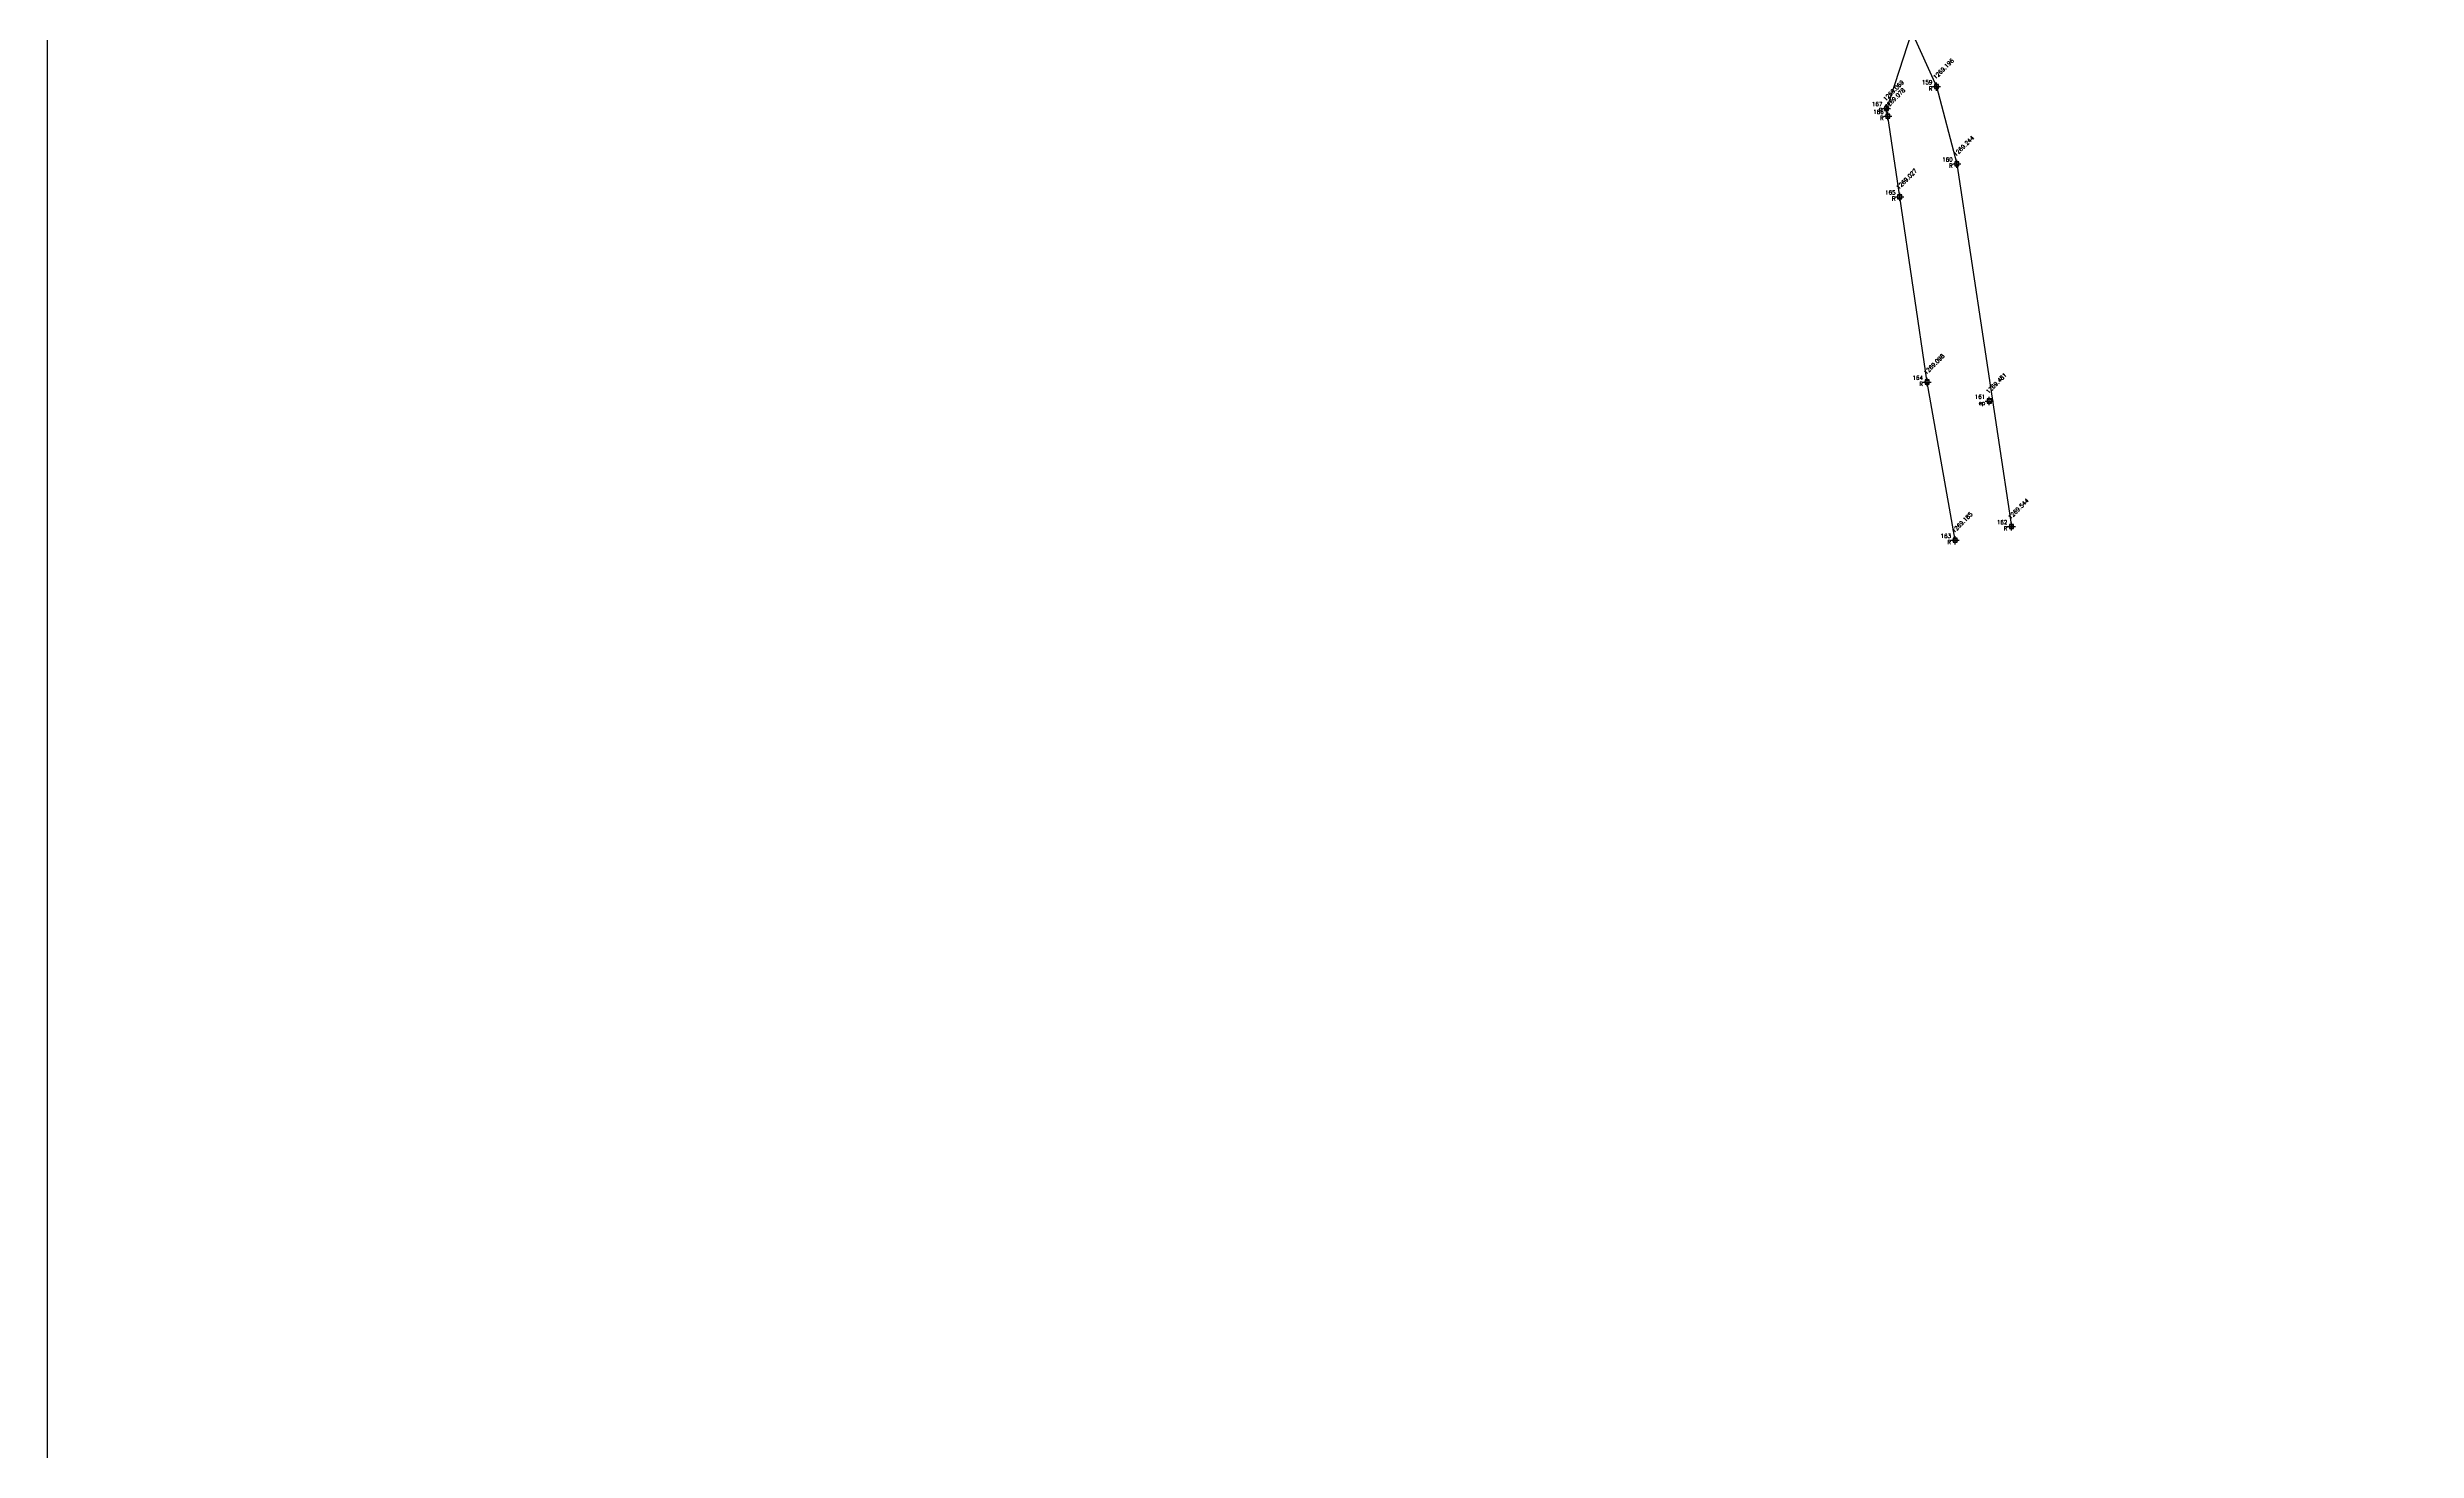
# Model space of a CAD drawing. Header units: metres. Extents: x 345912 to 349030, y 3061206 to 3061792.
# Drawn here: x 347288 to 347432.5, y 3061540.1 to 3061625.7 of the extents above; entities that cross this region are included whole.
import ezdxf
from ezdxf.enums import TextEntityAlignment as Align

# ---------------------------------------------------------------- set-up
doc = ezdxf.new("R2010")
doc.units = ezdxf.units.M
doc.header["$MEASUREMENT"] = 0
doc.header["$PDMODE"] = 98
doc.header["$PDSIZE"] = 0.25
for name, color, linetype in [('ep', 7, 'Continuous'), ('Features', 5, 'Continuous'), ('Points', 7, 'Continuous'), ('Points-ELV', 6, 'Continuous'), ('Points-NUM', 4, 'Continuous'), ('Points-TXT', 3, 'Continuous'), ('R', 1, 'Continuous')]:
    doc.layers.add(name, color=color, linetype=linetype)
doc.styles.add('romans', font='romans.shx')
picture_1 = doc.add_image_def('image1.jpg', size_in_pixel=(3507, 4960))

# ---------------------------------------------------------------- blocks, each defined once
blk = doc.blocks.new('POINTS')
at = {"layer": 'Points'}
blk.add_line((0, 0), (0, 0), dxfattribs=at)
blk.add_point((0, 0), dxfattribs=at)
at = {"layer": 'Points-ELV', "style": 'romans'}
blk.add_attdef('ELEV', text='', height=1, rotation=45, dxfattribs=at).set_placement((0, 0), align=Align.BOTTOM_LEFT)
at = {"layer": 'Points-NUM', "style": 'romans'}
blk.add_attdef('PTNUM', text='', height=1, dxfattribs=at).set_placement((0, 0), align=Align.BOTTOM_RIGHT)
at = {"layer": 'Points-TXT', "style": 'romans'}
blk.add_attdef('DESC', text='', height=1, dxfattribs=at).set_placement((0, 0), align=Align.BOTTOM_RIGHT)
blk = doc.blocks.new('dh')
at = {"layer": 'R', "elevation": 1269.078}
blk.add_lwpolyline([(346509.12007, 3061275.22293), (346510.654, 3061279.921), (346512.152, 3061276.593), (346513.389, 3061271.881), (346516.723, 3061249.757)], dxfattribs=at)
at = {"layer": 'R'}
blk.add_lwpolyline([(346513.289, 3061248.921), (346511.578, 3061258.573), (346509.905, 3061269.87), (346509.179, 3061274.789), (346509.102, 3061275.264)], dxfattribs=at)
at = {"layer": 'ep', "linetype": 'Continuous'}
ref = blk.add_blockref('POINTS', (346515.374, 3061257.413, 1269.481), dxfattribs=at)
ref.add_attrib('PTNUM', '161', dxfattribs={"layer": 'Points-NUM', "height": 0.25, "style": 'romans'}).set_placement((346515.124, 3061257.4755, 1269.481), align=Align.BOTTOM_RIGHT)
ref.add_attrib('DESC', 'ep', dxfattribs={"layer": 'Points-TXT', "height": 0.25, "style": 'romans'}).set_placement((346515.124, 3061257.1005, 1269.481), align=Align.BOTTOM_RIGHT)
ref.add_attrib('ELEV', '1269.481', dxfattribs={"layer": 'Points-ELV', "height": 0.25, "rotation": 45, "style": 'romans'}).set_placement((346515.374, 3061257.788, 1269.481), align=Align.BOTTOM_LEFT)
at = {"layer": 'R', "linetype": 'Continuous'}
ref = blk.add_blockref('POINTS', (346509.102, 3061275.264, 1269.069), dxfattribs=at)
ref.add_attrib('PTNUM', '167', dxfattribs={"layer": 'Points-NUM', "height": 0.25, "style": 'romans'}).set_placement((346508.852, 3061275.3265, 1269.069), align=Align.BOTTOM_RIGHT)
ref.add_attrib('DESC', 'R', dxfattribs={"layer": 'Points-TXT', "height": 0.25, "style": 'romans'}).set_placement((346508.852, 3061274.9515, 1269.069), align=Align.BOTTOM_RIGHT)
ref.add_attrib('ELEV', '1269.069', dxfattribs={"layer": 'Points-ELV', "height": 0.25, "rotation": 45, "style": 'romans'}).set_placement((346509.102, 3061275.639, 1269.069), align=Align.BOTTOM_LEFT)
ref = blk.add_blockref('POINTS', (346512.152, 3061276.593, 1269.196), dxfattribs=at)
ref.add_attrib('PTNUM', '159', dxfattribs={"layer": 'Points-NUM', "height": 0.25, "style": 'romans'}).set_placement((346511.902, 3061276.6555, 1269.196), align=Align.BOTTOM_RIGHT)
ref.add_attrib('DESC', 'R', dxfattribs={"layer": 'Points-TXT', "height": 0.25, "style": 'romans'}).set_placement((346511.902, 3061276.2805, 1269.196), align=Align.BOTTOM_RIGHT)
ref.add_attrib('ELEV', '1269.196', dxfattribs={"layer": 'Points-ELV', "height": 0.25, "rotation": 45, "style": 'romans'}).set_placement((346512.152, 3061276.968, 1269.196), align=Align.BOTTOM_LEFT)
ref = blk.add_blockref('POINTS', (346509.179, 3061274.789, 1269.078), dxfattribs=at)
ref.add_attrib('PTNUM', '166', dxfattribs={"layer": 'Points-NUM', "height": 0.25, "style": 'romans'}).set_placement((346508.929, 3061274.8515, 1269.078), align=Align.BOTTOM_RIGHT)
ref.add_attrib('DESC', 'R', dxfattribs={"layer": 'Points-TXT', "height": 0.25, "style": 'romans'}).set_placement((346508.929, 3061274.4765, 1269.078), align=Align.BOTTOM_RIGHT)
ref.add_attrib('ELEV', '1269.078', dxfattribs={"layer": 'Points-ELV', "height": 0.25, "rotation": 45, "style": 'romans'}).set_placement((346509.179, 3061275.164, 1269.078), align=Align.BOTTOM_LEFT)
ref = blk.add_blockref('POINTS', (346513.389, 3061271.881, 1269.244), dxfattribs=at)
ref.add_attrib('PTNUM', '160', dxfattribs={"layer": 'Points-NUM', "height": 0.25, "style": 'romans'}).set_placement((346513.139, 3061271.9435, 1269.244), align=Align.BOTTOM_RIGHT)
ref.add_attrib('DESC', 'R', dxfattribs={"layer": 'Points-TXT', "height": 0.25, "style": 'romans'}).set_placement((346513.139, 3061271.5685, 1269.244), align=Align.BOTTOM_RIGHT)
ref.add_attrib('ELEV', '1269.244', dxfattribs={"layer": 'Points-ELV', "height": 0.25, "rotation": 45, "style": 'romans'}).set_placement((346513.389, 3061272.256, 1269.244), align=Align.BOTTOM_LEFT)
ref = blk.add_blockref('POINTS', (346509.905, 3061269.87, 1269.027), dxfattribs=at)
ref.add_attrib('PTNUM', '165', dxfattribs={"layer": 'Points-NUM', "height": 0.25, "style": 'romans'}).set_placement((346509.655, 3061269.9325, 1269.027), align=Align.BOTTOM_RIGHT)
ref.add_attrib('DESC', 'R', dxfattribs={"layer": 'Points-TXT', "height": 0.25, "style": 'romans'}).set_placement((346509.655, 3061269.5575, 1269.027), align=Align.BOTTOM_RIGHT)
ref.add_attrib('ELEV', '1269.027', dxfattribs={"layer": 'Points-ELV', "height": 0.25, "rotation": 45, "style": 'romans'}).set_placement((346509.905, 3061270.245, 1269.027), align=Align.BOTTOM_LEFT)
ref = blk.add_blockref('POINTS', (346511.578, 3061258.573, 1269.098), dxfattribs=at)
ref.add_attrib('PTNUM', '164', dxfattribs={"layer": 'Points-NUM', "height": 0.25, "style": 'romans'}).set_placement((346511.328, 3061258.6355, 1269.098), align=Align.BOTTOM_RIGHT)
ref.add_attrib('DESC', 'R', dxfattribs={"layer": 'Points-TXT', "height": 0.25, "style": 'romans'}).set_placement((346511.328, 3061258.2605, 1269.098), align=Align.BOTTOM_RIGHT)
ref.add_attrib('ELEV', '1269.098', dxfattribs={"layer": 'Points-ELV', "height": 0.25, "rotation": 45, "style": 'romans'}).set_placement((346511.578, 3061258.948, 1269.098), align=Align.BOTTOM_LEFT)
ref = blk.add_blockref('POINTS', (346516.723, 3061249.757, 1269.544), dxfattribs=at)
ref.add_attrib('PTNUM', '162', dxfattribs={"layer": 'Points-NUM', "height": 0.25, "style": 'romans'}).set_placement((346516.473, 3061249.8195, 1269.544), align=Align.BOTTOM_RIGHT)
ref.add_attrib('DESC', 'R', dxfattribs={"layer": 'Points-TXT', "height": 0.25, "style": 'romans'}).set_placement((346516.473, 3061249.4445, 1269.544), align=Align.BOTTOM_RIGHT)
ref.add_attrib('ELEV', '1269.544', dxfattribs={"layer": 'Points-ELV', "height": 0.25, "rotation": 45, "style": 'romans'}).set_placement((346516.723, 3061250.132, 1269.544), align=Align.BOTTOM_LEFT)
ref = blk.add_blockref('POINTS', (346513.289, 3061248.921, 1269.185), dxfattribs=at)
ref.add_attrib('PTNUM', '163', dxfattribs={"layer": 'Points-NUM', "height": 0.25, "style": 'romans'}).set_placement((346513.039, 3061248.9835, 1269.185), align=Align.BOTTOM_RIGHT)
ref.add_attrib('DESC', 'R', dxfattribs={"layer": 'Points-TXT', "height": 0.25, "style": 'romans'}).set_placement((346513.039, 3061248.6085, 1269.185), align=Align.BOTTOM_RIGHT)
ref.add_attrib('ELEV', '1269.185', dxfattribs={"layer": 'Points-ELV', "height": 0.25, "rotation": 45, "style": 'romans'}).set_placement((346513.289, 3061249.296, 1269.185), align=Align.BOTTOM_LEFT)

msp = doc.modelspace()

# ---------------------------------------------------------------- block references
at = {"layer": 'Features'}
msp.add_blockref('dh', (891.09142, 346.74432), dxfattribs=at)

# ---------------------------------------------------------------- pictures from other files: only their frames are drawn
image = msp.add_image(picture_1, insert=(347287.99527, 3061288.16493), size_in_units=(356.3112, 503.936), dxfattribs=at)
image.dxf.flags = 7

doc.saveas('drawing.dxf')
